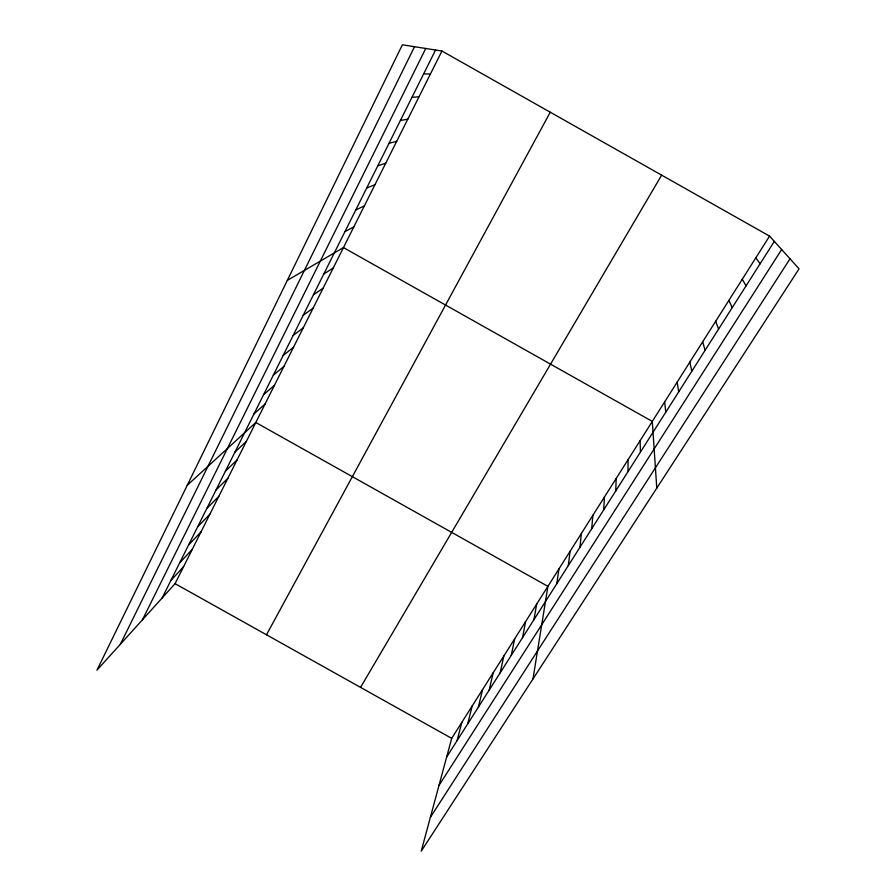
<?xml version="1.0" encoding="UTF-8"?>
<svg xmlns="http://www.w3.org/2000/svg" width="896" height="896" viewBox="0 0 896 896"><rect width="100%" height="100%" fill="white"/><g stroke="black" fill="none" stroke-linecap="round" stroke-linejoin="round"><path stroke-width="1.34" d="M628.018 471.621L628.062 459.704M615.765 490.918L616.168 478.486M603.658 509.958L604.442 497.022M591.718 528.752L592.85 515.334M579.925 547.299L581.403 533.422M568.288 565.622L570.091 551.286M556.797 583.699L558.936 568.926M532.986 678.933L547.904 586.354L255.819 422.509L187.253 485.285M533.904 619.73L536.682 604.083M522.514 637.661L525.594 621.6M511.258 655.368L514.651 638.893M500.158 672.851L503.832 655.984M489.182 690.11L493.158 672.862M478.352 707.157L482.597 689.528M467.656 723.99L472.181 706.003M457.083 740.622L461.877 722.277M769.574 236.107L451.696 738.36L421.221 851.2L799.064 268.834L769.574 236.107L441.941 51.027L402.382 44.8L96.936 670.197L175.078 583.654L441.941 51.027M120.378 644.235L414.523 46.715M142.464 619.774L425.746 48.474M162.142 597.99L435.568 50.019M266.504 634.782L550.256 112.213M360.562 687.378L661.651 175.146M446.656 757.042L774.323 241.382M438.973 785.467L781.648 249.514M430.36 817.354L790.014 258.798M170.845 580.541L183.624 566.608M179.659 562.878L192.27 549.36M188.586 544.992L201.018 531.899M197.624 526.882L209.866 514.226M206.774 508.547L218.837 496.328M216.037 489.978L227.909 478.218M225.422 471.173L237.104 459.883M234.931 452.122L246.4 441.314M254.027 413.84L265.082 404.029M263.614 394.632L274.456 385.325M273.325 375.166L283.942 366.386M283.17 355.454L293.552 347.211M293.126 335.485L303.285 327.79M303.229 315.246L313.13 308.123M313.454 294.75L323.109 288.198M323.814 273.986L333.222 268.027M287.314 280.392L343.459 247.587L652.288 421.411L656.779 488.141M344.971 231.605L353.83 226.89M355.757 209.978L364.336 205.912M366.688 188.059L374.987 184.666M377.776 165.85L385.773 163.139M389.021 143.326L396.715 141.31M400.411 120.49L407.792 119.202M411.97 97.328L419.026 96.779M423.685 73.842L430.405 74.066M175.078 583.654L451.696 738.36M755.832 257.813L760.088 263.782M742.28 279.238L746.043 285.88M728.907 300.362L732.2 307.664M715.702 321.216L718.558 329.146M702.688 341.779L705.085 350.336M689.842 362.085L691.802 371.235M677.163 382.122L678.709 391.854M664.642 401.89L665.773 412.205M640.102 440.675L640.438 452.077"/></g></svg>
